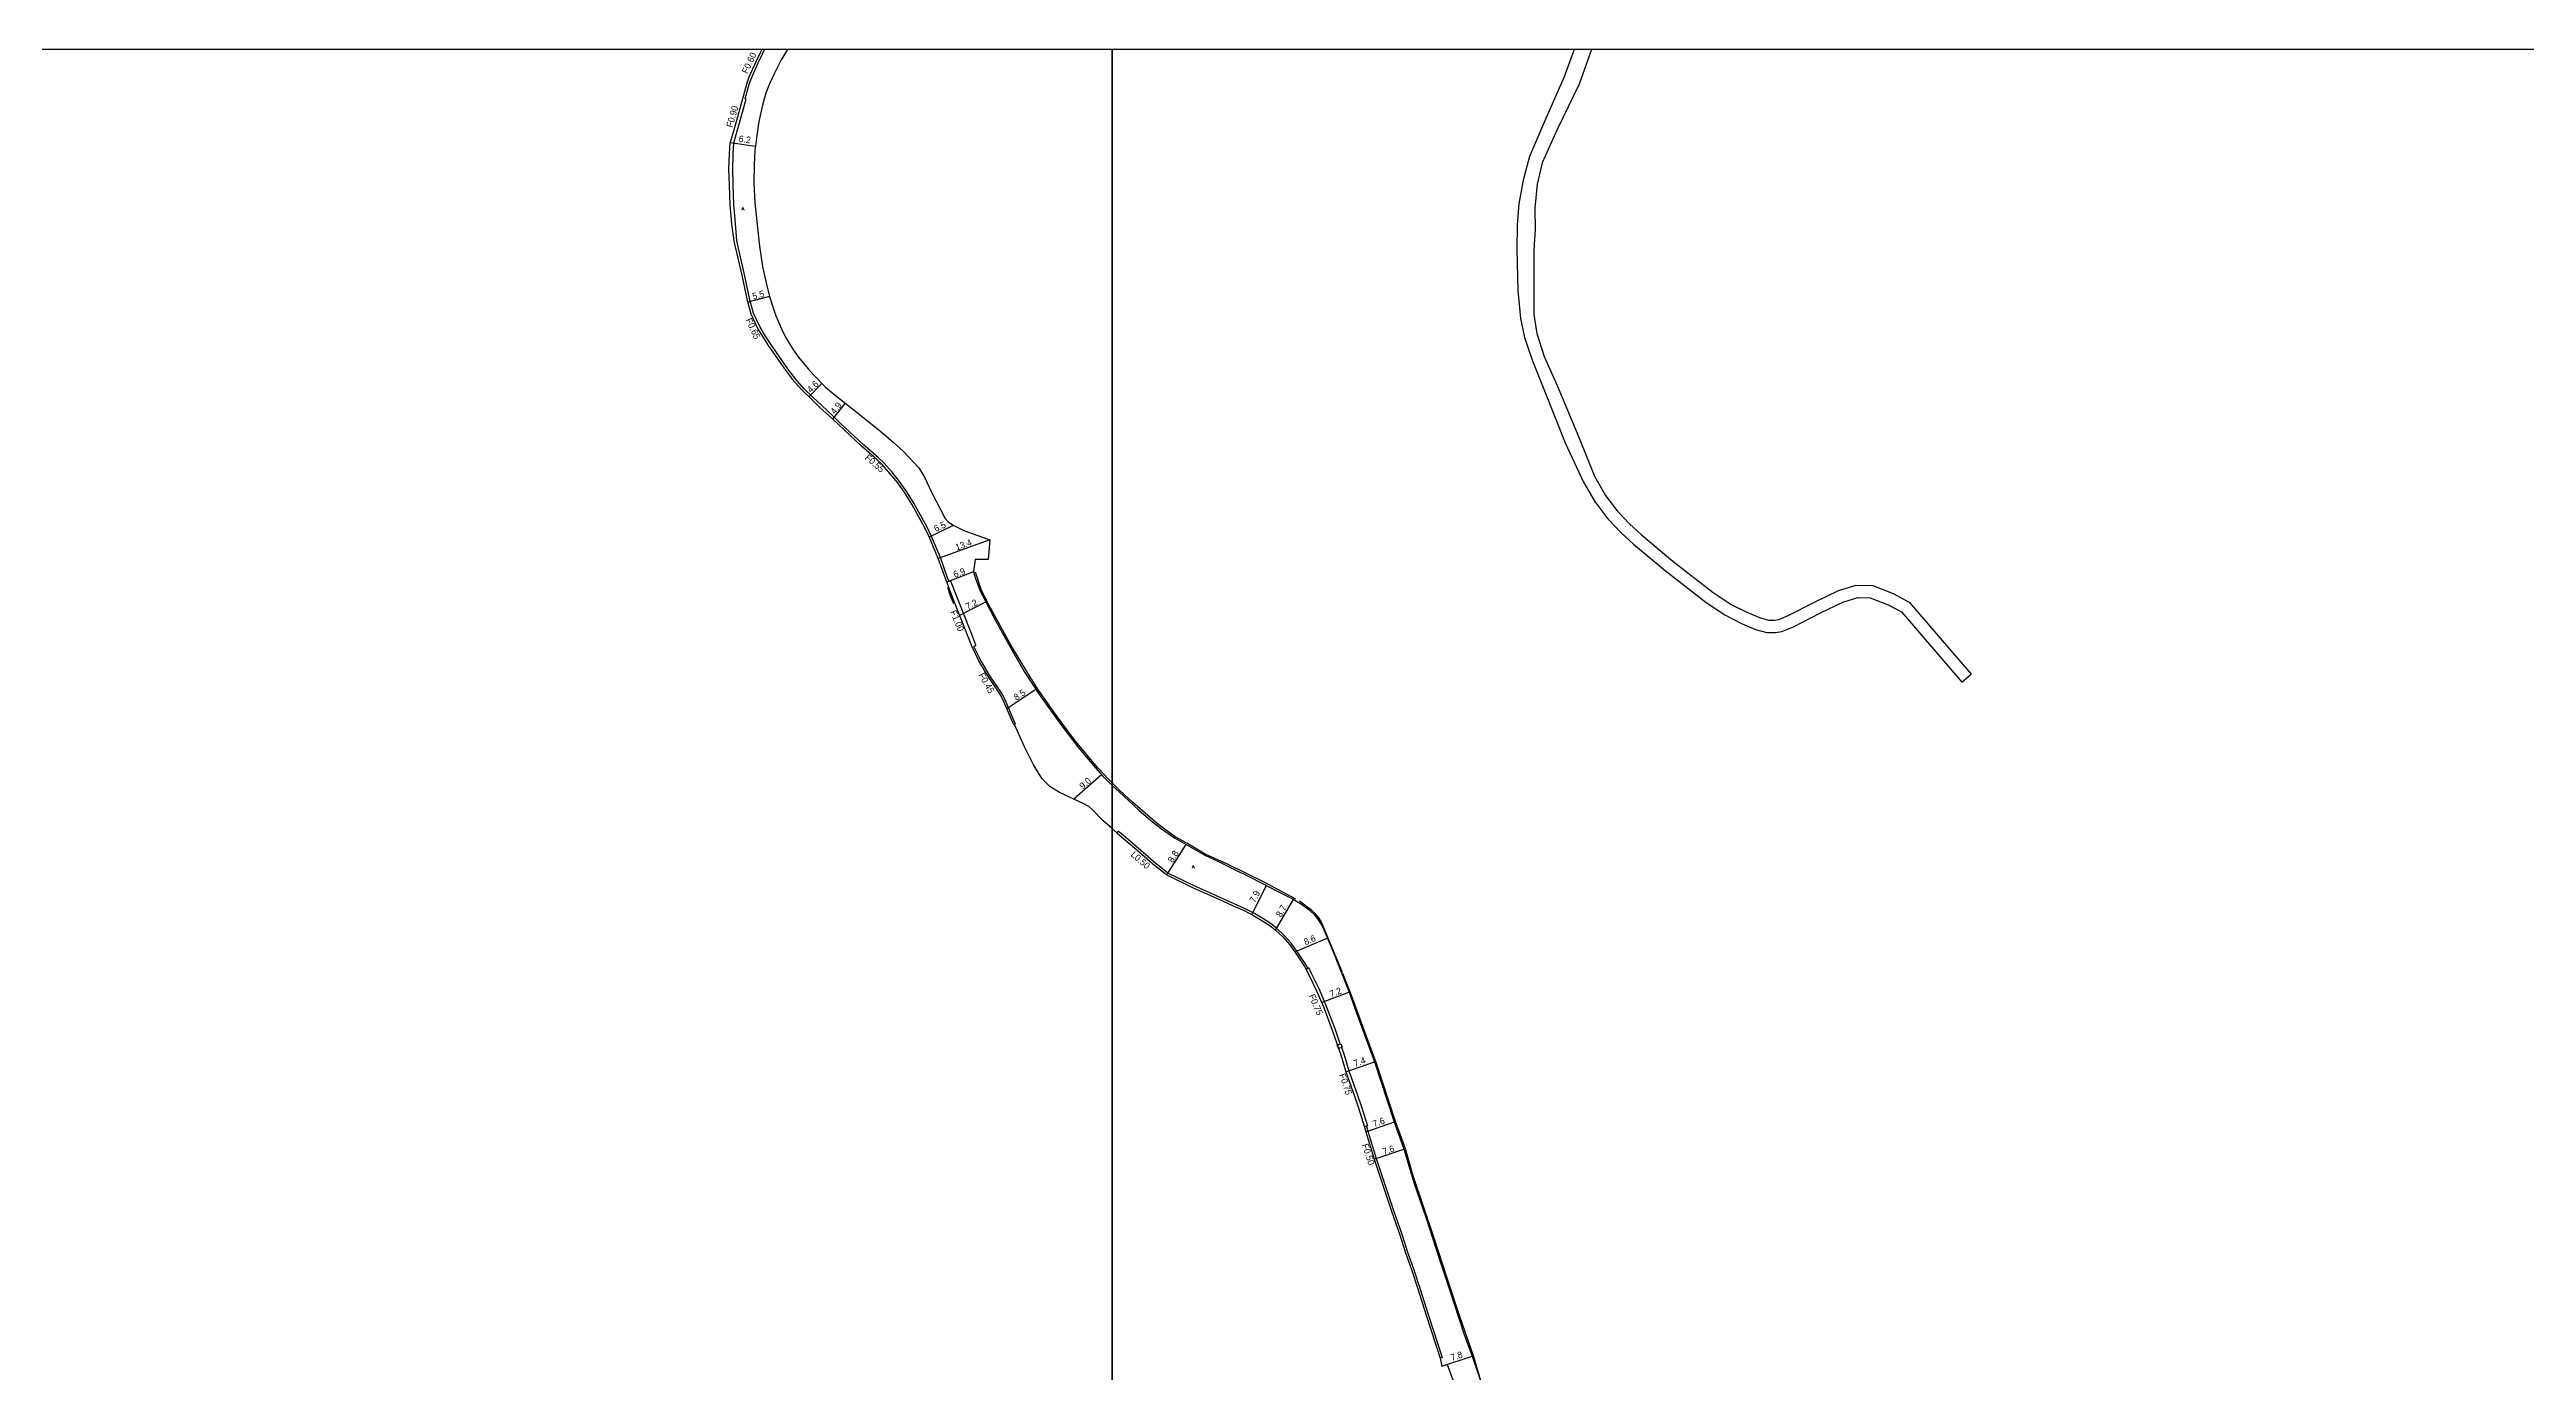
# Model space of a CAD drawing. Header units: metres. Extents: x -16000 to -12000, y -87000 to -84000.
# Drawn here: x -14659 to -14056, y -84322 to -84000 of the extents above; entities that cross this region are included whole.
import ezdxf

# ---------------------------------------------------------------- set-up
doc = ezdxf.new("R2010")
doc.units = ezdxf.units.M
doc.header["$LTSCALE"] = 2.5
for name, color, linetype in [('側溝・桝', 7, 'Continuous'), ('図郭', 7, 'Continuous'), ('幅員', 7, 'Continuous'), ('歩道・分離帯・安全施設', 7, 'Continuous'), ('舗装', 7, 'Continuous'), ('道路', 7, 'Continuous')]:
    doc.layers.add(name, color=color, linetype=linetype)
doc.styles.get("Standard").update_dxf_attribs({"font": ''})
doc.styles.add('YOKO_DECO', font='txt.shx', dxfattribs={"bigfont": 'extfont.shx'})
doc.styles.get('Standard').set_extended_font_data('@MS PGothic')

msp = doc.modelspace()

# ---------------------------------------------------------------- linework, layer by layer
at = {"layer": '側溝・桝'}
for points in [[(-14492.1, -84022.77), (-14491.52, -84020.71), (-14490.71, -84017.88), (-14489.11, -84012.1), (-14489.38, -84012.03), (-14488.38, -84008.4), (-14488.24, -84007.97), (-14487.61, -84006.4), (-14487.03, -84005.11), (-14486.19, -84003.27), (-14485.14, -84001.03), (-14484.66, -84000)], [(-14439.75, -84129.46), (-14440.06, -84128.66), (-14441.82, -84123.73), (-14443.96, -84118.64), (-14445, -84116.37), (-14448.31, -84110.47), (-14450.01, -84107.69), (-14451.77, -84105.22), (-14453.6, -84102.95), (-14455.48, -84100.78), (-14456.89, -84099.43), (-14460.75, -84096.07), (-14466.05, -84091.13), (-14468, -84089.2), (-14470.69, -84086.73), (-14472.85, -84084.65), (-14474.96, -84082.62), (-14476.74, -84080.62), (-14478.96, -84077.73), (-14481.89, -84073.57), (-14483.15, -84071.74), (-14484.38, -84069.82), (-14485.72, -84067.65), (-14487.32, -84064.21), (-14488.2, -84060.99), (-14489.49, -84054.83), (-14491.36, -84046.59), (-14491.68, -84042.33), (-14492.1, -84037.77), (-14492.28, -84032.98), (-14492.4, -84029.16), (-14492.3, -84025.48), (-14492.1, -84022.77)], [(-14439.35, -84129.32), (-14439.75, -84129.46)], [(-14433.17, -84145.15), (-14433.19, -84145.1), (-14434.43, -84141.86), (-14437.69, -84133.66), (-14439.35, -84129.32)], [(-14433.66, -84145.38), (-14433.17, -84145.15)], [(-14423.81, -84164.43), (-14423.5, -84164.3), (-14426.1, -84158.26), (-14426.56, -84157.35), (-14427.1, -84156.43), (-14429.59, -84152.77), (-14430.46, -84151.41), (-14432.1, -84148.48), (-14433.66, -84145.38)], [(-14352.32, -84223.79), (-14352.67, -84223.11), (-14354.41, -84220.43), (-14356.33, -84217.76), (-14358.08, -84215.78), (-14359.86, -84214.09), (-14361.26, -84212.96), (-14363.26, -84211.68), (-14365.29, -84210.42), (-14367.78, -84209.17), (-14370.31, -84208.05), (-14372.92, -84206.84), (-14380.19, -84203.61), (-14386.41, -84200.57), (-14389.77, -84197.9), (-14391.78, -84196.15), (-14394.23, -84194.06), (-14396.77, -84191.85), (-14398.49, -84190.38), (-14398.82, -84190.77)], [(-14344.44, -84242.2), (-14345.71, -84238.54), (-14347.76, -84233.07), (-14349.5, -84228.94), (-14351.42, -84225.03), (-14352.11, -84223.68), (-14352.78, -84224.03)], [(-14344.13, -84243.08), (-14343.6, -84244.61), (-14342.37, -84248.77), (-14340.21, -84254.64), (-14339.25, -84257.54), (-14337.8, -84262.13), (-14338.52, -84262.36)], [(-14338.04, -84262.21), (-14338.01, -84262.28), (-14337.7, -84263.46), (-14335.72, -84270.08), (-14331.45, -84282.73), (-14329.45, -84288.5), (-14328.05, -84292.94), (-14326.6, -84296.99), (-14325.04, -84301.68), (-14323.01, -84308.08), (-14319.63, -84318.57), (-14320.11, -84318.73)]]:
    msp.add_lwpolyline(points, dxfattribs=at)
msp.add_lwpolyline([(-14344.85, -84243.33), (-14345.15, -84242.45), (-14344.26, -84242.14), (-14343.95, -84243.01)], close=True, dxfattribs=at)
at = {"layer": '図郭'}
for points in [[(-15200, -84600), (-14400, -84600), (-14400, -84000), (-15200, -84000)], [(-14400, -84600), (-13600, -84600), (-13600, -84000), (-14400, -84000)]]:
    msp.add_lwpolyline(points, close=True, dxfattribs=at)
at = {"layer": '幅員'}
for points in [[(-14492.98, -84022.62), (-14486.87, -84023.5)], [(-14444.5, -84118.67), (-14438.63, -84115.83)], [(-14386.68, -84201.01), (-14381.98, -84193.58)], [(-14366.01, -84210.64), (-14362.42, -84203.62)], [(-14360.2, -84214.48), (-14355.83, -84207)], [(-14355.52, -84219.77), (-14347.6, -84216.41)], [(-14348.98, -84232.11), (-14342.36, -84229.62)], [(-14343.09, -84249.02), (-14336.1, -84246.59)], [(-14338.18, -84263.63), (-14331.02, -84261.09)], [(-14336.21, -84270.24), (-14328.99, -84267.85)], [(-14319.68, -84320.69), (-14312.28, -84318.23)]]:
    msp.add_lwpolyline(points, dxfattribs=at)
at = {"layer": '幅員', "flags": 128}
for points in [[(-14483.4, -84060.13), (-14488.71, -84061.57)], [(-14470.66, -84081.31), (-14473.82, -84084.6)], [(-14468.04, -84090.05), (-14464.98, -84086.18)], [(-14429.74, -84119.4), (-14442.35, -84123.93)], [(-14433.79, -84127.24), (-14440.26, -84129.72)], [(-14437.11, -84137.8), (-14430.74, -84134.54)], [(-14425.64, -84160.48), (-14418.54, -84155.78)], [(-14409.37, -84182.56), (-14402.59, -84176.59)]]:
    msp.add_lwpolyline(points, dxfattribs=at)
at = {"layer": '歩道・分離帯・安全施設'}
for points in [[(-14400, -84178.61), (-14400.91, -84177.71), (-14403.48, -84174.94), (-14406.48, -84171.41), (-14409.22, -84168.03), (-14413.35, -84162.45), (-14417.91, -84156.01), (-14420.8, -84151.49), (-14424.47, -84145.32), (-14426.23, -84142.19), (-14430.02, -84135.21), (-14431.85, -84131.5), (-14433.3, -84127.31)], [(-14440.06, -84130.91), (-14439.67, -84132.27), (-14439.41, -84132.97), (-14438.59, -84134.9)], [(-14355.28, -84206.95), (-14357.37, -84205.78), (-14363.17, -84202.71), (-14371.89, -84198.41), (-14377.32, -84195.94), (-14381.8, -84193.29), (-14384.68, -84191.73), (-14388.59, -84188.86), (-14391.31, -84186.55), (-14395.04, -84183.29), (-14398.09, -84180.5), (-14400, -84178.61)], [(-14343.9, -84224.81), (-14348.67, -84213.31), (-14349.01, -84212.5), (-14349.6, -84211.52), (-14350.35, -84210.59), (-14351.34, -84209.73), (-14354.4, -84207.39)], [(-14310.22, -84324.23), (-14311.95, -84318.12), (-14315.32, -84308.57), (-14318.31, -84299.47), (-14321.59, -84289.52), (-14326.69, -84274.34), (-14328.58, -84267.71), (-14331.02, -84261.09), (-14335.78, -84246.48), (-14337.74, -84241.31), (-14342.05, -84229.5), (-14343.84, -84225.03)]]:
    msp.add_lwpolyline(points, dxfattribs=at)
at = {"layer": '道路'}
for points in [[(-14485.32, -84000), (-14485.69, -84000.78), (-14486.74, -84003.02), (-14488.48, -84006.75), (-14488.96, -84008.22), (-14491.57, -84017.64), (-14492.38, -84020.47), (-14492.98, -84022.62)], [(-14479.09, -84000), (-14480.56, -84002.52), (-14482.28, -84005.93), (-14483.44, -84008.34), (-14484.3, -84010.65), (-14485.14, -84013.54), (-14486.02, -84017.56), (-14486.5, -84020.97), (-14486.87, -84023.5), (-14486.88, -84023.57)], [(-14287.49, -84000), (-14289.93, -84006.66), (-14294.93, -84018.13), (-14298.35, -84026.04), (-14299.9, -84031.81), (-14300.98, -84037.56), (-14301.37, -84042.73), (-14301.45, -84048.74), (-14301.2, -84058.67), (-14300.58, -84065.5), (-14299.54, -84070.14), (-14297.61, -84075.82), (-14294.9, -84082.72), (-14289.64, -84095.81), (-14285.2, -84105.34), (-14282.33, -84110.26), (-14282.22, -84110.4)], [(-14283.25, -84000), (-14286.24, -84008.46), (-14291.61, -84019.51)], [(-14291.61, -84019.51), (-14295.27, -84027.58), (-14296.47, -84032.81), (-14297.09, -84038.63), (-14296.99, -84043.83), (-14297.26, -84048.89), (-14297.32, -84058.32), (-14297.31, -84064.56), (-14296.6, -84069.19), (-14294.79, -84074.79), (-14291.64, -84081.84), (-14286.41, -84094.22), (-14282.54, -84103.94), (-14282.22, -84104.5)], [(-14400, -84189.75), (-14402.18, -84187.87), (-14404.97, -84185.03), (-14405.64, -84184.39), (-14406.85, -84183.72), (-14412.84, -84180.95), (-14415.19, -84179.5), (-14417.03, -84177.6), (-14419.13, -84174.2), (-14421.3, -84169.86), (-14423.81, -84164.43), (-14423.91, -84164.48), (-14426.52, -84158.45), (-14426.96, -84157.57), (-14427.48, -84156.67), (-14429.97, -84153.02), (-14430.85, -84151.65), (-14432.51, -84148.7), (-14434.1, -84145.5), (-14435.35, -84142.22), (-14438.61, -84134.02), (-14440.59, -84128.85), (-14442.35, -84123.93), (-14444.47, -84118.87), (-14445.5, -84116.63), (-14448.8, -84110.76), (-14450.48, -84108), (-14452.22, -84105.56), (-14454.03, -84103.32), (-14455.89, -84101.17), (-14457.27, -84099.84), (-14461.13, -84096.49), (-14468.04, -84090.05), (-14471.14, -84087.19), (-14473.3, -84085.11), (-14475.42, -84083.07), (-14477.23, -84081.03), (-14479.48, -84078.11), (-14482.41, -84073.94), (-14483.69, -84072.09), (-14484.93, -84070.16), (-14486.29, -84067.96), (-14487.93, -84064.43), (-14488.83, -84061.14), (-14490.12, -84054.96), (-14492, -84046.7), (-14492.57, -84042.44), (-14492.99, -84037.83), (-14493.18, -84033.01), (-14493.3, -84029.16), (-14493.19, -84025.43), (-14492.98, -84022.62)], [(-14486.88, -84023.57), (-14487, -84024.53), (-14487.2, -84028.04), (-14487.22, -84032.48), (-14486.99, -84037.29), (-14486.39, -84043.45), (-14485.9, -84047.9), (-14485.11, -84052.86), (-14484.13, -84057.18), (-14483.4, -84060.13), (-14482.48, -84063.14), (-14481.91, -84064.82), (-14480.45, -84068.22), (-14479.55, -84070.09), (-14477.79, -84073), (-14476.44, -84074.87), (-14473.92, -84077.81), (-14472.67, -84079.31), (-14469.77, -84082.2), (-14467.46, -84084.22), (-14461.31, -84089.08), (-14456.31, -84093.07), (-14453.31, -84095.59), (-14450.92, -84097.78), (-14447.06, -84101.89), (-14445.77, -84103.99), (-14443.91, -84107.96), (-14440.66, -84114.22), (-14439.93, -84115.05), (-14438.89, -84115.75), (-14436.13, -84117.15), (-14429.74, -84119.4)], [(-14282.22, -84104.5), (-14279.82, -84108.6), (-14276.99, -84112.38), (-14274.02, -84115.5), (-14271.06, -84118.21), (-14263.45, -84124.58), (-14253.59, -84132.23), (-14249.27, -84135.13), (-14245.45, -84137.04), (-14242.31, -84138.37), (-14240.17, -84138.95), (-14238.69, -84138.96), (-14237.66, -84138.79), (-14235.32, -84137.85), (-14228.8, -84134.49), (-14223.12, -84131.77), (-14218.77, -84130.46), (-14214.74, -84130.56), (-14209.75, -84132.52), (-14205.86, -84134.57), (-14190.76, -84152.15)], [(-14282.22, -84110.4), (-14279.29, -84114.32), (-14276.12, -84117.65), (-14273.04, -84120.47), (-14265.33, -84126.91), (-14255.35, -84134.66), (-14250.79, -84137.72), (-14246.71, -84139.77), (-14243.29, -84141.22), (-14240.57, -84141.95), (-14238.46, -84141.96), (-14236.86, -84141.7), (-14234.06, -84140.59), (-14227.47, -84137.18), (-14222.03, -84134.58), (-14218.36, -84133.47), (-14215.35, -84133.54), (-14211, -84135.25), (-14207.77, -84136.96), (-14193.04, -84154.1)], [(-14429.74, -84119.4), (-14430.17, -84124.18)], [(-14433.33, -84124.2), (-14433.79, -84127.24), (-14433.23, -84128.84), (-14432.69, -84130.37), (-14432.05, -84131.99), (-14428.41, -84139.09), (-14424.34, -84146.4), (-14421.22, -84151.73), (-14417.48, -84157.38), (-14412.73, -84164.04), (-14408.09, -84170.13), (-14404.05, -84174.94), (-14402.26, -84176.98), (-14400, -84179.24)], [(-14430.17, -84124.18), (-14433.33, -84124.2)], [(-14193.04, -84154.1), (-14190.76, -84152.15)], [(-14400, -84179.24), (-14398.31, -84180.8), (-14395.96, -84182.98), (-14393.49, -84185.25), (-14390.53, -84187.74), (-14387.97, -84189.81), (-14384.83, -84192.03), (-14381.98, -84193.58), (-14377.42, -84196.2), (-14373.95, -84197.81), (-14370.17, -84199.68), (-14366.51, -84201.48), (-14363.5, -84203.07), (-14359.47, -84205.12), (-14356.1, -84206.84), (-14354.1, -84208.01), (-14352.35, -84209.32), (-14350.98, -84210.54), (-14349.96, -84211.74), (-14348.88, -84213.44), (-14348.14, -84215.13), (-14346.35, -84219.36), (-14342.25, -84229.57), (-14340.05, -84235.75), (-14336.1, -84246.59), (-14331.33, -84261.2), (-14328.99, -84267.85), (-14326.42, -84276.18), (-14323.52, -84284.61), (-14320.35, -84294.47), (-14317.83, -84301.97), (-14314.23, -84312.94), (-14312.28, -84318.23), (-14310.05, -84324.95)], [(-14400, -84189.75), (-14399.67, -84190.04), (-14398.82, -84190.77), (-14397.11, -84192.24), (-14394.57, -84194.45), (-14392.12, -84196.55), (-14390.1, -84198.3), (-14386.68, -84201.01), (-14380.41, -84204.08), (-14373.14, -84207.31), (-14370.53, -84208.52), (-14368, -84209.64), (-14365.54, -84210.88), (-14363.53, -84212.12), (-14361.56, -84213.38), (-14360.2, -84214.48), (-14358.46, -84216.14), (-14356.74, -84218.09), (-14354.84, -84220.72), (-14353.12, -84223.37), (-14352.1, -84225.37), (-14350.19, -84229.25), (-14348.46, -84233.35), (-14346.43, -84238.8), (-14344.31, -84244.85), (-14343.09, -84249.02), (-14340.93, -84254.88), (-14339.97, -84257.77), (-14338.5, -84262.44), (-14338.18, -84263.63), (-14336.21, -84270.24), (-14331.94, -84282.89), (-14329.94, -84288.66), (-14328.53, -84293.1), (-14327.09, -84297.16), (-14325.52, -84301.84), (-14323.49, -84308.24), (-14320.11, -84318.73), (-14319.68, -84320.69), (-14318.44, -84320.27), (-14315.87, -84327.09)]]:
    msp.add_lwpolyline(points, dxfattribs=at)

# ---------------------------------------------------------------- texts
at = {"layer": '側溝・桝'}
for s, rotation, p in [('F0.60', 65, (-14488.81, -84006.03)), ('F0.90', 74, (-14492.47, -84019.12)), ('F0.65', 294.99885, (-14489.31, -84065.86)), ('F0.55', 319.02389, (-14460.34, -84099.63)), ('F1.00', 291.66869, (-14439.45, -84136.93)), ('F0.45', 299.23442, (-14432.59, -84152.33)), ('L0.50', 319, (-14395.59, -84196.29)), ('F0.75', 293, (-14352.16, -84230.47)), ('F0.75', 289, (-14344.75, -84249.71)), ('F0.50', 288, (-14339.18, -84266.78))]:
    msp.add_text(s, height=1.6, rotation=rotation, dxfattribs=at).set_placement(p)
at = {"layer": '幅員'}
for s, rotation, p in [('6.2', 352, (-14491.01, -84022.46)), ('5.5', 15.16883, (-14487.36, -84060.94)), ('4.6', 46.17253, (-14473.32, -84083.72)), ('4.9', 51.67365, (-14467.51, -84088.97)), ('6.5', 26, (-14442.9, -84117.55)), ('13.4', 19.79841, (-14437.84, -84122.05)), ('6.9', 20.95275, (-14438.3, -84128.7)), ('7.2', 27.08712, (-14435.16, -84136.52)), ('8.5', 33.48117, (-14423.3, -84158.63)), ('9.0', 41.32629, (-14407.12, -84180.24)), ('8.8', 58, (-14385.22, -84198.2)), ('7.9', 63, (-14365.21, -84207.95)), ('8.7', 60, (-14358.84, -84211.47)), ('8.6', 23, (-14352.91, -84218.17)), ('7.2', 21, (-14346.65, -84230.87)), ('7.4', 19, (-14340.84, -84247.76)), ('7.6', 20, (-14336.16, -84262.51)), ('7.6', 18, (-14333.85, -84269.24)), ('7.8', 18, (-14317.26, -84319.41))]:
    msp.add_text(s, height=1.6, rotation=rotation, dxfattribs=at).set_placement(p)
at = {"layer": '舗装', "style": 'YOKO_DECO'}
for p in [(-14490.19, -84039.15, 432.37), (-14380.52, -84199.39, 427.93)]:
    msp.add_text('A', height=0.75, dxfattribs=at).set_placement(p)

doc.saveas('drawing.dxf')
